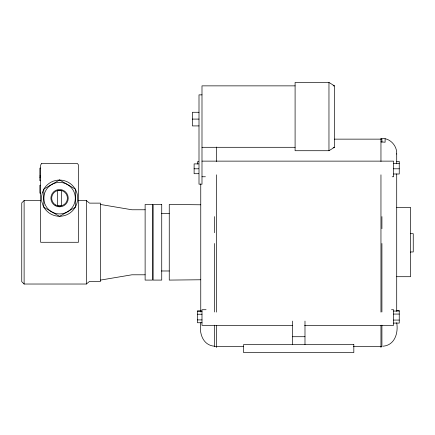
<?xml version="1.0" encoding="UTF-8"?>
<svg xmlns="http://www.w3.org/2000/svg" width="435" height="435" viewBox="0 0 435 435"><rect width="100%" height="100%" fill="white"/><g stroke="black" fill="none" stroke-linecap="round" stroke-linejoin="round"><path stroke-width="0.65" d="M40.346 200.535L24.115 200.535L21.75 202.9L21.75 281.662L24.115 284.028L86.337 284.028L89.485 281.434L100.512 281.434L100.512 203.129L89.485 203.129L86.337 200.535L78.218 200.535M328.963 150.717L334.477 147.302L334.477 85.864L328.963 82.449L295.093 82.449L295.093 150.717L328.963 150.717L328.963 82.449M100.512 280.086L131.914 274.795L145.121 274.795M383.045 346.206C394.866 345.254 398.471 332.818 396.709 322.748M200.758 279.77L169.253 280.086L169.253 204.477L200.758 204.787M295.093 85.864L201.992 85.864L201.992 184.179L199.002 184.179L199.002 94.863L201.992 94.863M333.118 85.864L334.477 85.864M199.002 112.273L192.384 112.273L192.384 125.916L199.002 125.916M192.384 119.092L199.002 119.092M334.444 139.14L381.914 139.14L381.914 142.212M201.992 147.302L295.093 147.302M333.118 147.302L334.477 147.302M201.992 161.129L393.572 161.129L393.572 176.757L392.212 176.757M396.72 161.428L399.243 161.428L399.243 174L393.572 174M198.73 161.766L197.425 161.766L197.425 164.033M393.572 163.593L399.243 163.593M198.713 163.886L194.119 163.886L194.119 173.706L198.713 173.706M40.651 168.127L39.868 168.127L39.868 180.726L40.651 180.726M194.119 168.796L198.713 168.796M393.572 168.796L399.243 168.796M39.868 176.001L40.651 176.001M201.992 176.757L205.391 176.757M39.868 177.578L40.651 177.578M40.651 185.256L39.868 185.256L39.868 193.129L40.651 193.129M396.709 207.392L410.569 207.392L410.569 276.703L396.709 276.703M145.121 209.768L131.914 209.768L100.512 204.477M161.374 213.58L169.253 213.58M161.374 270.983L169.253 270.983M206.07 309.72L201.992 309.72L201.992 325.342L292.347 325.342M391.533 309.72L393.572 309.72L393.572 325.342L304.576 325.342M396.72 310.508L399.243 310.508L399.243 323.08L393.572 323.08M201.34 310.802L197.425 310.802L197.425 322.743L201.992 322.743M393.572 311.058L399.243 311.058M197.425 311.4L201.992 311.4M393.572 314.065L399.243 314.065M197.425 314.233L201.992 314.233M197.425 319.904L201.992 319.904M393.572 320.073L399.243 320.073M292.385 336.717L304.989 336.717M243.578 346.641L214.422 346.641L214.422 325.184M353.432 346.641L381.914 346.641L381.914 325.184M380.957 141.853L385.105 142.218L385.105 138.689L380.957 138.314L380.957 161.494M214.422 346.206C202.596 345.254 198.996 332.818 200.758 322.748M385.105 138.689C392.006 140.2 397.15 147.014 396.709 154.066M410.727 233.372L410.727 233.698L413.25 233.698L413.25 251.957L410.727 251.957L410.727 252.278M396.709 153.8L396.709 163.848M396.709 173.897L396.709 311.335M381.914 216.608L381.914 228.701M381.914 243.48L381.914 311.993M380.957 174.821L380.957 312.102M380.957 325.483L380.957 347.473M304.989 321.09L304.989 344.591M292.385 321.09L292.385 344.591M216.51 147.046L216.51 161.494M216.51 174.821L216.51 312.102M216.51 325.483L216.51 347.473M214.422 216.608L214.422 232.73M214.422 243.48L214.422 311.993M200.758 183.961L200.758 312.004M86.337 200.535L86.337 284.028M24.115 200.535L24.115 284.028M42.445 192.226L41.488 196.859L41.765 201.579L43.25 206.07A18.118 18.118 0 0 0 70.165 212.856A18.118 18.118 0 0 0 72.177 185.179A18.118 18.118 0 0 0 44.566 188.002L42.445 192.226M41.64 163.517L40.651 164.974L40.651 242.279L78.458 242.279L78.458 164.974L77.473 163.517L41.64 163.517M59.557 179.976L43.794 189.073L43.794 207.272L59.557 216.374L75.315 207.272L75.315 189.073L59.557 179.976M59.557 190.296L57.518 190.568L57.518 205.782L59.557 206.049L61.596 205.782L61.596 190.568L59.557 190.296M152.5 204.477L145.121 204.477L145.121 280.086L152.5 280.086L152.5 204.477M161.733 204.477L153.142 204.477L153.142 280.086L161.733 280.086L161.733 204.477M353.824 344.591L243.551 344.591L243.551 352.551L353.824 352.551L353.824 344.591M51.678 211.823A15.758 15.758 0 0 0 75.315 198.175A15.758 15.758 0 0 0 51.678 184.527A15.758 15.758 0 0 0 51.678 211.823M55.62 204.994A7.879 7.879 0 0 0 67.43 198.175A7.879 7.879 0 0 0 55.62 191.351A7.879 7.879 0 0 0 55.62 204.994M55.223 205.684A8.673 8.673 0 0 0 68.23 198.175A8.673 8.673 0 0 0 55.223 190.666A8.673 8.673 0 0 0 55.223 205.684"/></g></svg>
